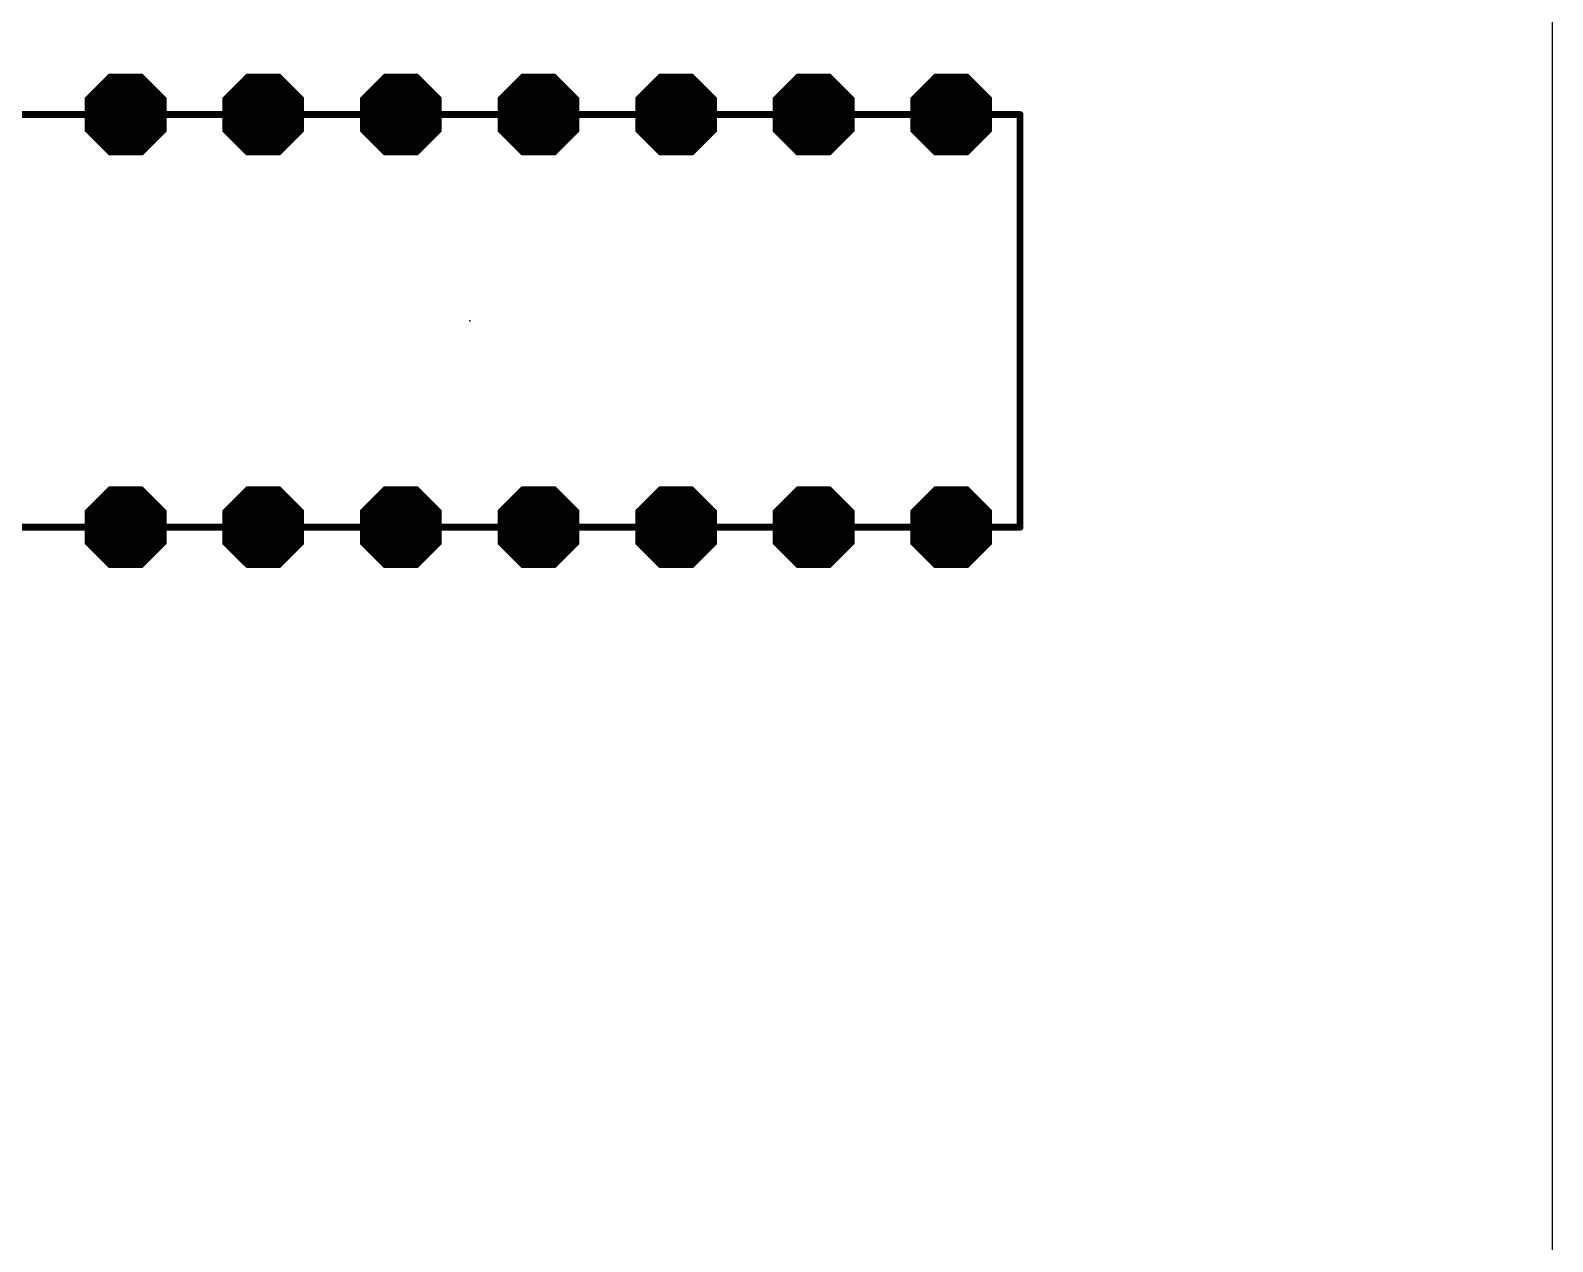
# Model space of a CAD drawing. Extents: x -5 to 105, y 0 to 80.
# Drawn here: x 71.9 to 100, y 22.37 to 44.73 of the extents above; entities that cross this region are included whole.
import ezdxf

# ---------------------------------------------------------------- set-up
doc = ezdxf.new("R2010")
doc.units = 0
for name, color, linetype in [('17', 82, 'CONTINUOUS'), ('20', 7, 'CONTINUOUS'), ('21', 253, 'CONTINUOUS'), ('23', 7, 'CONTINUOUS')]:
    doc.layers.add(name, color=color, linetype=linetype)

# ---------------------------------------------------------------- blocks, each defined once
blk = doc.blocks.new('OCTAGONP')
at = {"const_width": 0.5}
blk.add_lwpolyline([(-0.25, -0.1036), (-0.25, 0.1036), (-0.1036, 0.25), (0.1036, 0.25), (0.25, 0.1036), (0.25, -0.1036), (0.1036, -0.25), (-0.1036, -0.25), (-0.25, -0.1036), (-0.25, 0.1036)], dxfattribs=at)

msp = doc.modelspace()

# ---------------------------------------------------------------- linework, layer by layer
at = {"layer": '20'}
msp.add_line((100, 0), (100, 80), dxfattribs=at)
at = {"layer": '21', "const_width": 0.127}
for points in [[(69.85, 43.18), (90.17, 43.18)], [(90.17, 43.18), (90.17, 35.56)], [(90.17, 35.56), (69.85, 35.56)]]:
    msp.add_lwpolyline(points, dxfattribs=at)
at = {"layer": '21', "const_width": 0.0635}
for points in [[(90.2018, 43.18, 1), (90.1382, 43.18)], [(90.17, 43.1482, 1), (90.17, 43.2118)], [(90.1382, 35.56, 1), (90.2018, 35.56)], [(90.17, 35.5282, 1), (90.17, 35.5918)]]:
    msp.add_lwpolyline(points, format="xyb", dxfattribs=at)
at = {"layer": '23'}
msp.add_point((80.01, 39.37), dxfattribs=at)

# ---------------------------------------------------------------- block references
at = {"layer": '17', "xscale": 1.508, "yscale": 1.508}
for p, rotation in [((73.66, 43.18), 180), ((73.66, 43.18), 180), ((76.2, 43.18), 90), ((76.2, 43.18), 90), ((78.74, 43.18), 90), ((78.74, 43.18), 90), ((81.28, 43.18), 90), ((81.28, 43.18), 90), ((83.82, 43.18), 90), ((83.82, 43.18), 90), ((86.36, 43.18), 180), ((86.36, 43.18), 180), ((88.9, 43.18), 180), ((88.9, 43.18), 180), ((73.66, 35.56), 180), ((73.66, 35.56), 180), ((76.2, 35.56), 90), ((76.2, 35.56), 90), ((78.74, 35.56), 90), ((78.74, 35.56), 90), ((81.28, 35.56), 90), ((81.28, 35.56), 90), ((83.82, 35.56), 90), ((83.82, 35.56), 90), ((86.36, 35.56), 180), ((86.36, 35.56), 180), ((88.9, 35.56), 180), ((88.9, 35.56), 180)]:
    msp.add_blockref('OCTAGONP', p, dxfattribs=dict(at, rotation=rotation))

doc.saveas('drawing.dxf')
